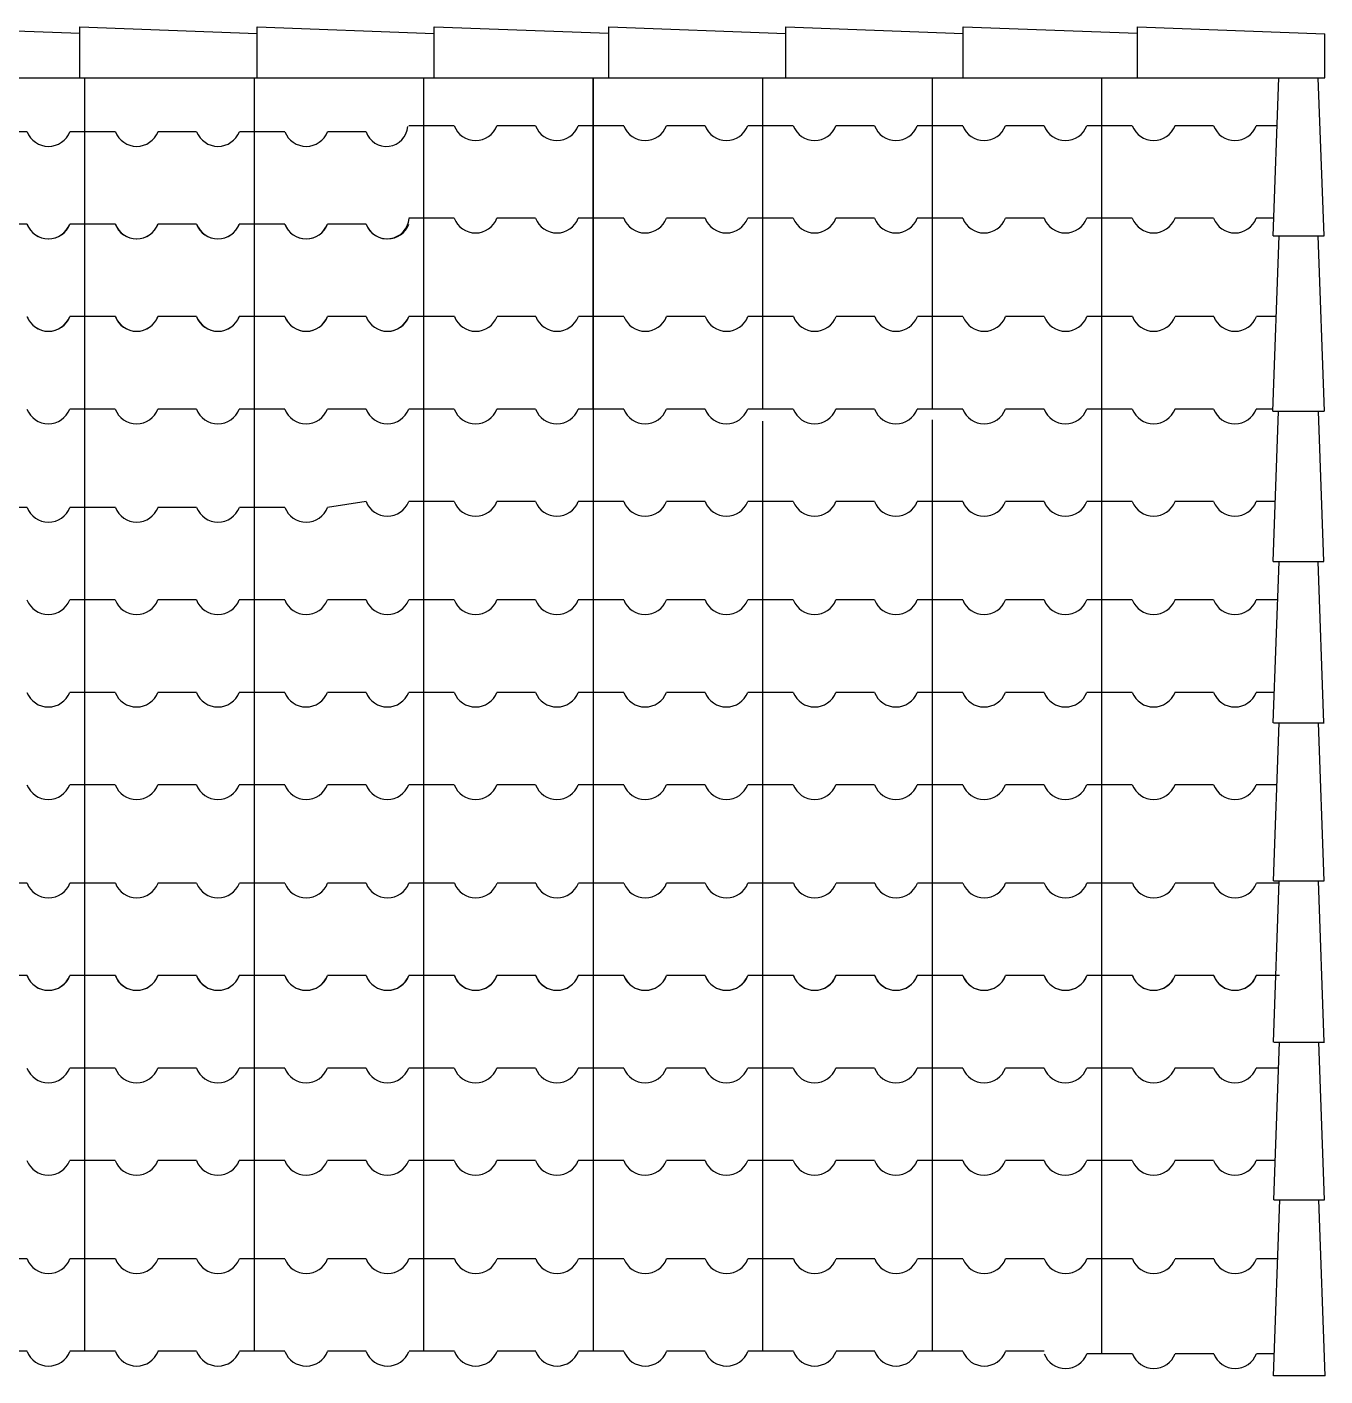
# Model space of a CAD drawing. Extents: x 374.2 to 444.1, y -26.3 to 30.2.
# Drawn here: x 389.933 to 391.618, y -20.823 to -19.073 of the extents above; entities that cross this region are included whole.
import ezdxf

# ---------------------------------------------------------------- set-up
doc = ezdxf.new("R2010")
doc.units = 0
doc.header["$LTSCALE"] = 20
doc.header["$MEASUREMENT"] = 0
for name, color, linetype in [('CORTE', 244, 'CONTINUOUS'), ('JANELA', 5, 'CONTINUOUS'), ('VISTAP', 244, 'CONTINUOUS')]:
    doc.layers.add(name, color=color, linetype=linetype)

msp = doc.modelspace()

# ---------------------------------------------------------------- linework, layer by layer
at = {"layer": 'CORTE', "color": 1, "linetype": 'Continuous'}
for p, q in [((390.0077, -19.1387), (390.0077, -19.5686)), ((390.2277, -19.1387), (390.2277, -19.5686)), ((390.2277, -19.1387), (390.2277, -19.5686)), ((390.4477, -19.1387), (390.4477, -19.5686)), ((390.6677, -19.1387), (390.6677, -19.5686)), ((390.6677, -19.1387), (390.6677, -19.5686)), ((390.6677, -19.1387), (390.6677, -19.5686)), ((390.6677, -19.1387), (390.6677, -19.441)), ((390.8877, -19.1387), (390.8877, -19.5686)), ((391.1077, -19.1387), (391.1077, -19.5686)), ((391.3277, -19.1387), (391.3277, -19.5686)), ((390.4477, -19.201), (390.4284, -19.201)), ((390.4875, -19.201), (390.4477, -19.201)), ((390.593, -19.201), (390.5428, -19.201)), ((390.6677, -19.201), (390.6484, -19.201)), ((390.7075, -19.201), (390.6677, -19.201)), ((390.7075, -19.201), (390.6677, -19.201)), ((390.813, -19.201), (390.7628, -19.201)), ((390.8877, -19.201), (390.8684, -19.201)), ((390.9275, -19.201), (390.8877, -19.201)), ((391.033, -19.201), (390.9828, -19.201)), ((391.1077, -19.201), (391.0884, -19.201)), ((391.1475, -19.201), (391.1077, -19.201)), ((391.253, -19.201), (391.2028, -19.201)), ((391.3277, -19.201), (391.3084, -19.201)), ((391.3675, -19.201), (391.3277, -19.201)), ((391.3675, -19.201), (391.3277, -19.201)), ((391.473, -19.201), (391.4228, -19.201)), ((391.5477, -19.201), (391.5284, -19.201)), ((391.5556, -19.201), (391.5477, -19.201)), ((389.9332, -19.2086), (389.883, -19.2086)), ((390.0079, -19.2086), (389.9886, -19.2086)), ((390.0477, -19.2086), (390.0079, -19.2086)), ((390.1532, -19.2086), (390.103, -19.2086)), ((390.2279, -19.2086), (390.2086, -19.2086)), ((390.2677, -19.2086), (390.2279, -19.2086)), ((390.3732, -19.2086), (390.323, -19.2086)), ((390.4477, -19.321), (390.4284, -19.321)), ((390.4875, -19.321), (390.4477, -19.321)), ((390.593, -19.321), (390.5428, -19.321)), ((390.6677, -19.321), (390.6484, -19.321)), ((390.7075, -19.321), (390.6677, -19.321)), ((390.7075, -19.321), (390.6677, -19.321)), ((390.813, -19.321), (390.7628, -19.321)), ((390.8877, -19.321), (390.8684, -19.321)), ((390.9275, -19.321), (390.8877, -19.321)), ((391.033, -19.321), (390.9828, -19.321)), ((391.1077, -19.321), (391.0884, -19.321)), ((391.1475, -19.321), (391.1077, -19.321)), ((391.253, -19.321), (391.2028, -19.321)), ((391.3277, -19.321), (391.3084, -19.321)), ((391.3675, -19.321), (391.3277, -19.321)), ((391.3675, -19.321), (391.3277, -19.321)), ((391.473, -19.321), (391.4228, -19.321)), ((391.5477, -19.321), (391.5284, -19.321)), ((391.5513, -19.321), (391.5477, -19.321)), ((389.9332, -19.3286), (389.883, -19.3286)), ((390.0077, -19.3286), (389.9884, -19.3286)), ((390.0079, -19.3286), (389.9886, -19.3286)), ((390.0077, -19.3286), (390.0077, -19.8162)), ((390.0475, -19.3286), (390.0077, -19.3286)), ((390.0477, -19.3286), (390.0079, -19.3286)), ((390.153, -19.3286), (390.1028, -19.3286)), ((390.1532, -19.3286), (390.103, -19.3286)), ((390.2277, -19.3286), (390.2084, -19.3286)), ((390.2279, -19.3286), (390.2086, -19.3286)), ((390.2277, -19.3286), (390.2277, -19.8162)), ((390.2675, -19.3286), (390.2277, -19.3286)), ((390.2677, -19.3286), (390.2279, -19.3286)), ((390.373, -19.3286), (390.3228, -19.3286)), ((390.3732, -19.3286), (390.323, -19.3286)), ((390.0077, -19.4486), (389.9884, -19.4486)), ((390.0079, -19.4486), (389.9886, -19.4486)), ((390.0475, -19.4486), (390.0077, -19.4486)), ((390.0477, -19.4486), (390.0079, -19.4486)), ((390.153, -19.4486), (390.1028, -19.4486)), ((390.1532, -19.4486), (390.103, -19.4486)), ((390.2277, -19.4486), (390.2084, -19.4486)), ((390.2279, -19.4486), (390.2086, -19.4486)), ((390.2279, -19.4486), (390.2086, -19.4486)), ((390.2675, -19.4486), (390.2277, -19.4486)), ((390.2677, -19.4486), (390.2279, -19.4486)), ((390.2677, -19.4486), (390.2279, -19.4486)), ((390.373, -19.4486), (390.3228, -19.4486)), ((390.3732, -19.4486), (390.323, -19.4486)), ((390.4479, -19.4486), (390.4286, -19.4486)), ((390.4877, -19.4486), (390.4479, -19.4486)), ((390.5932, -19.4486), (390.543, -19.4486)), ((390.6679, -19.4486), (390.6486, -19.4486)), ((390.7077, -19.4486), (390.6679, -19.4486)), ((390.7077, -19.4486), (390.6679, -19.4486)), ((390.8132, -19.4486), (390.763, -19.4486)), ((390.8879, -19.4486), (390.8686, -19.4486)), ((390.9277, -19.4486), (390.8879, -19.4486)), ((391.0332, -19.4486), (390.983, -19.4486)), ((391.1079, -19.4486), (391.0886, -19.4486)), ((391.1477, -19.4486), (391.1079, -19.4486)), ((391.2532, -19.4486), (391.203, -19.4486)), ((391.3279, -19.4486), (391.3086, -19.4486)), ((391.3677, -19.4486), (391.3279, -19.4486)), ((391.3677, -19.4486), (391.3279, -19.4486)), ((391.4732, -19.4486), (391.423, -19.4486)), ((391.5479, -19.4486), (391.5286, -19.4486)), ((391.5542, -19.4486), (391.5479, -19.4486)), ((390.0077, -19.5686), (389.9884, -19.5686)), ((390.0077, -19.5686), (389.9884, -19.5686)), ((390.0077, -19.5686), (389.9884, -19.5686)), ((390.0475, -19.5686), (390.0077, -19.5686)), ((390.0475, -19.5686), (390.0077, -19.5686)), ((390.0475, -19.5686), (390.0077, -19.5686)), ((390.153, -19.5686), (390.1028, -19.5686)), ((390.153, -19.5686), (390.1028, -19.5686)), ((390.153, -19.5686), (390.1028, -19.5686)), ((390.2277, -19.5686), (390.2084, -19.5686)), ((390.2277, -19.5686), (390.2084, -19.5686)), ((390.2277, -19.5686), (390.2084, -19.5686)), ((390.2277, -19.5686), (390.2084, -19.5686)), ((390.2277, -19.5686), (390.2084, -19.5686)), ((390.2675, -19.5686), (390.2277, -19.5686)), ((390.2675, -19.5686), (390.2277, -19.5686)), ((390.2675, -19.5686), (390.2277, -19.5686)), ((390.2675, -19.5686), (390.2277, -19.5686)), ((390.2675, -19.5686), (390.2277, -19.5686)), ((390.373, -19.5686), (390.3228, -19.5686)), ((390.373, -19.5686), (390.3228, -19.5686)), ((390.373, -19.5686), (390.3228, -19.5686)), ((390.4477, -19.5686), (390.4284, -19.5686)), ((390.4477, -19.5686), (390.4284, -19.5686)), ((390.4477, -19.5686), (390.4477, -20.3038)), ((390.4875, -19.5686), (390.4477, -19.5686)), ((390.4875, -19.5686), (390.4477, -19.5686)), ((390.593, -19.5686), (390.5428, -19.5686)), ((390.593, -19.5686), (390.5428, -19.5686)), ((390.6677, -19.5686), (390.6484, -19.5686)), ((390.6677, -19.5686), (390.6484, -19.5686)), ((390.6677, -19.5686), (390.6484, -19.5686)), ((390.6677, -19.5686), (390.6677, -20.3038)), ((390.7075, -19.5686), (390.6677, -19.5686)), ((390.7075, -19.5686), (390.6677, -19.5686)), ((390.7075, -19.5686), (390.6677, -19.5686)), ((390.7075, -19.5686), (390.6677, -19.5686)), ((390.7075, -19.5686), (390.6677, -19.5686)), ((390.7075, -19.5686), (390.6677, -19.5686)), ((390.7075, -19.5686), (390.6677, -19.5686)), ((390.813, -19.5686), (390.7628, -19.5686)), ((390.8877, -19.5686), (390.8684, -19.5686)), ((390.8877, -19.5686), (390.8684, -19.5686)), ((390.8877, -19.5686), (390.8684, -19.5686)), ((390.9275, -19.5686), (390.8877, -19.5686)), ((390.9275, -19.5686), (390.8877, -19.5686)), ((390.9275, -19.5686), (390.8877, -19.5686)), ((391.033, -19.5686), (390.9828, -19.5686)), ((391.033, -19.5686), (390.9828, -19.5686)), ((391.033, -19.5686), (390.9828, -19.5686)), ((391.1077, -19.5686), (391.0884, -19.5686)), ((391.1077, -19.5686), (391.0884, -19.5686)), ((391.1077, -19.5686), (391.0884, -19.5686)), ((391.1077, -19.5686), (391.0884, -19.5686)), ((391.1077, -19.5686), (391.0884, -19.5686)), ((391.1475, -19.5686), (391.1077, -19.5686)), ((391.1475, -19.5686), (391.1077, -19.5686)), ((391.1475, -19.5686), (391.1077, -19.5686)), ((391.1475, -19.5686), (391.1077, -19.5686)), ((391.1475, -19.5686), (391.1077, -19.5686)), ((391.253, -19.5686), (391.2028, -19.5686)), ((391.253, -19.5686), (391.2028, -19.5686)), ((391.253, -19.5686), (391.2028, -19.5686)), ((391.3277, -19.5686), (391.3084, -19.5686)), ((391.3277, -19.5686), (391.3084, -19.5686)), ((391.3675, -19.5686), (391.3277, -19.5686)), ((391.3675, -19.5686), (391.3277, -19.5686)), ((391.3277, -19.5686), (391.3277, -20.3038)), ((391.473, -19.5686), (391.4228, -19.5686)), ((391.473, -19.5686), (391.4228, -19.5686)), ((391.5477, -19.5686), (391.5284, -19.5686)), ((391.5477, -19.5686), (391.5284, -19.5686)), ((391.5499, -19.5686), (391.5477, -19.5686)), ((391.5499, -19.5686), (391.5477, -19.5686)), ((391.5499, -19.5686), (391.5477, -19.5686)), ((391.5499, -19.5686), (391.5477, -19.5686)), ((391.5499, -19.5686), (391.5477, -19.5686)), ((390.0077, -19.5844), (390.0077, -20.3038)), ((390.2277, -19.5826), (390.2277, -20.3038)), ((390.8877, -19.5844), (390.8877, -20.3038)), ((391.1077, -19.5826), (391.1077, -20.3038)), ((390.4477, -19.6886), (390.4284, -19.6886)), ((390.4875, -19.6886), (390.4477, -19.6886)), ((390.593, -19.6886), (390.5428, -19.6886)), ((390.6677, -19.6886), (390.6484, -19.6886)), ((390.7075, -19.6886), (390.6677, -19.6886)), ((390.7075, -19.6886), (390.6677, -19.6886)), ((390.7075, -19.6886), (390.6677, -19.6886)), ((390.6677, -19.6944), (390.6677, -20.3038)), ((390.813, -19.6886), (390.7628, -19.6886)), ((390.8877, -19.6886), (390.8684, -19.6886)), ((390.9275, -19.6886), (390.8877, -19.6886)), ((391.033, -19.6886), (390.9828, -19.6886)), ((391.1077, -19.6886), (391.0884, -19.6886)), ((391.1475, -19.6886), (391.1077, -19.6886)), ((391.3277, -19.6886), (391.3084, -19.6886)), ((391.3675, -19.6886), (391.3277, -19.6886)), ((391.473, -19.6886), (391.4228, -19.6886)), ((391.5477, -19.6886), (391.5284, -19.6886)), ((391.5532, -19.6886), (391.5477, -19.6886)), ((389.9332, -19.6962), (389.883, -19.6962)), ((390.0079, -19.6962), (389.9886, -19.6962)), ((390.0477, -19.6962), (390.0079, -19.6962)), ((390.1532, -19.6962), (390.103, -19.6962)), ((390.2279, -19.6962), (390.2086, -19.6962)), ((390.2677, -19.6962), (390.2279, -19.6962)), ((390.0077, -19.8162), (389.9884, -19.8162)), ((390.0077, -19.8162), (389.9884, -19.8162)), ((390.0475, -19.8162), (390.0077, -19.8162)), ((390.0475, -19.8162), (390.0077, -19.8162)), ((390.153, -19.8162), (390.1028, -19.8162)), ((390.153, -19.8162), (390.1028, -19.8162)), ((390.2277, -19.8162), (390.2084, -19.8162)), ((390.2277, -19.8162), (390.2084, -19.8162)), ((390.2675, -19.8162), (390.2277, -19.8162)), ((390.2675, -19.8162), (390.2277, -19.8162)), ((390.373, -19.8162), (390.3228, -19.8162)), ((390.373, -19.8162), (390.3228, -19.8162)), ((390.4477, -19.8162), (390.4284, -19.8162)), ((390.4477, -19.8162), (390.4284, -19.8162)), ((390.4875, -19.8162), (390.4477, -19.8162)), ((390.4875, -19.8162), (390.4477, -19.8162)), ((390.593, -19.8162), (390.5428, -19.8162)), ((390.593, -19.8162), (390.5428, -19.8162)), ((390.6677, -19.8162), (390.6484, -19.8162)), ((390.6677, -19.8162), (390.6484, -19.8162)), ((390.6677, -19.8162), (390.6484, -19.8162)), ((390.6677, -19.8162), (390.6484, -19.8162)), ((390.6677, -19.8162), (390.6484, -19.8162)), ((390.6677, -19.8162), (390.6484, -19.8162)), ((390.7075, -19.8162), (390.6677, -19.8162)), ((390.7075, -19.8162), (390.6677, -19.8162)), ((390.7075, -19.8162), (390.6677, -19.8162)), ((390.7075, -19.8162), (390.6677, -19.8162)), ((390.7075, -19.8162), (390.6677, -19.8162)), ((390.7075, -19.8162), (390.6677, -19.8162)), ((390.813, -19.8162), (390.7628, -19.8162)), ((390.813, -19.8162), (390.7628, -19.8162)), ((390.8877, -19.8162), (390.8684, -19.8162)), ((390.8877, -19.8162), (390.8684, -19.8162)), ((390.9275, -19.8162), (390.8877, -19.8162)), ((390.9275, -19.8162), (390.8877, -19.8162)), ((391.033, -19.8162), (390.9828, -19.8162)), ((391.033, -19.8162), (390.9828, -19.8162)), ((391.1077, -19.8162), (391.0884, -19.8162)), ((391.1077, -19.8162), (391.0884, -19.8162)), ((391.1475, -19.8162), (391.1077, -19.8162)), ((391.1475, -19.8162), (391.1077, -19.8162)), ((391.253, -19.8162), (391.2028, -19.8162)), ((391.253, -19.8162), (391.2028, -19.8162)), ((391.3277, -19.8162), (391.3084, -19.8162)), ((391.3277, -19.8162), (391.3084, -19.8162)), ((391.3675, -19.8162), (391.3277, -19.8162)), ((391.3675, -19.8162), (391.3277, -19.8162)), ((391.473, -19.8162), (391.4228, -19.8162)), ((391.473, -19.8162), (391.4228, -19.8162)), ((391.5477, -19.8162), (391.5284, -19.8162)), ((391.5477, -19.8162), (391.5284, -19.8162)), ((391.5477, -19.8162), (391.5284, -19.8162)), ((391.5477, -19.8162), (391.5284, -19.8162)), ((391.5561, -19.8162), (391.5477, -19.8162)), ((391.5561, -19.8162), (391.5477, -19.8162)), ((391.5561, -19.8162), (391.5477, -19.8162)), ((390.0077, -19.9362), (389.9884, -19.9362)), ((390.0475, -19.9362), (390.0077, -19.9362)), ((390.153, -19.9362), (390.1028, -19.9362)), ((390.2277, -19.9362), (390.2084, -19.9362)), ((390.2675, -19.9362), (390.2277, -19.9362)), ((390.373, -19.9362), (390.3228, -19.9362)), ((390.4477, -19.9362), (390.4284, -19.9362)), ((390.4875, -19.9362), (390.4477, -19.9362)), ((390.593, -19.9362), (390.5428, -19.9362)), ((390.6677, -19.9362), (390.6484, -19.9362)), ((390.6677, -19.9362), (390.6484, -19.9362)), ((390.6677, -19.9362), (390.6484, -19.9362)), ((390.7075, -19.9362), (390.6677, -19.9362)), ((390.7075, -19.9362), (390.6677, -19.9362)), ((390.7075, -19.9362), (390.6677, -19.9362)), ((390.813, -19.9362), (390.7628, -19.9362)), ((390.8877, -19.9362), (390.8684, -19.9362)), ((390.9275, -19.9362), (390.8877, -19.9362)), ((391.033, -19.9362), (390.9828, -19.9362)), ((391.1077, -19.9362), (391.0884, -19.9362)), ((391.1475, -19.9362), (391.1077, -19.9362)), ((391.253, -19.9362), (391.2028, -19.9362)), ((391.3277, -19.9362), (391.3084, -19.9362)), ((391.3675, -19.9362), (391.3277, -19.9362)), ((391.473, -19.9362), (391.4228, -19.9362)), ((391.5477, -19.9362), (391.5284, -19.9362)), ((391.5477, -19.9362), (391.5284, -19.9362)), ((391.5518, -19.9362), (391.5477, -19.9362)), ((390.0077, -20.0562), (389.9884, -20.0562)), ((390.0475, -20.0562), (390.0077, -20.0562)), ((390.153, -20.0562), (390.1028, -20.0562)), ((390.2277, -20.0562), (390.2084, -20.0562)), ((390.2675, -20.0562), (390.2277, -20.0562)), ((390.373, -20.0562), (390.3228, -20.0562)), ((390.4477, -20.0562), (390.4284, -20.0562)), ((390.4875, -20.0562), (390.4477, -20.0562)), ((390.593, -20.0562), (390.5428, -20.0562)), ((390.6677, -20.0562), (390.6484, -20.0562)), ((390.6677, -20.0562), (390.6484, -20.0562)), ((390.6677, -20.0562), (390.6484, -20.0562)), ((390.7075, -20.0562), (390.6677, -20.0562)), ((390.7075, -20.0562), (390.6677, -20.0562)), ((390.7075, -20.0562), (390.6677, -20.0562)), ((390.813, -20.0562), (390.7628, -20.0562)), ((390.8877, -20.0562), (390.8684, -20.0562)), ((390.9275, -20.0562), (390.8877, -20.0562)), ((391.033, -20.0562), (390.9828, -20.0562)), ((391.1077, -20.0562), (391.0884, -20.0562)), ((391.1475, -20.0562), (391.1077, -20.0562)), ((391.253, -20.0562), (391.2028, -20.0562)), ((391.3277, -20.0562), (391.3084, -20.0562)), ((391.3675, -20.0562), (391.3277, -20.0562)), ((391.473, -20.0562), (391.4228, -20.0562)), ((391.5477, -20.0562), (391.5284, -20.0562)), ((391.5477, -20.0562), (391.5284, -20.0562)), ((391.5553, -20.0562), (391.5477, -20.0562)), ((389.9332, -20.1838), (389.883, -20.1838)), ((390.0079, -20.1838), (389.9886, -20.1838)), ((390.0477, -20.1838), (390.0079, -20.1838)), ((390.1532, -20.1838), (390.103, -20.1838)), ((390.2279, -20.1838), (390.2086, -20.1838)), ((390.2677, -20.1838), (390.2279, -20.1838)), ((390.3732, -20.1838), (390.323, -20.1838)), ((390.4479, -20.1838), (390.4286, -20.1838)), ((390.4877, -20.1838), (390.4479, -20.1838)), ((390.5932, -20.1838), (390.543, -20.1838)), ((390.6679, -20.1838), (390.6486, -20.1838)), ((390.6679, -20.1838), (390.6486, -20.1838)), ((390.6679, -20.1838), (390.6486, -20.1838)), ((390.7077, -20.1838), (390.6679, -20.1838)), ((390.7077, -20.1838), (390.6679, -20.1838)), ((390.7077, -20.1838), (390.6679, -20.1838)), ((390.8132, -20.1838), (390.763, -20.1838)), ((390.8879, -20.1838), (390.8686, -20.1838)), ((390.9277, -20.1838), (390.8879, -20.1838)), ((391.0332, -20.1838), (390.983, -20.1838)), ((391.1079, -20.1838), (391.0886, -20.1838)), ((391.1477, -20.1838), (391.1079, -20.1838)), ((391.2532, -20.1838), (391.203, -20.1838)), ((391.3279, -20.1838), (391.3086, -20.1838)), ((391.3677, -20.1838), (391.3279, -20.1838)), ((391.4732, -20.1838), (391.423, -20.1838)), ((391.5479, -20.1838), (391.5286, -20.1838)), ((391.5479, -20.1838), (391.5286, -20.1838)), ((391.5582, -20.1838), (391.5479, -20.1838)), ((389.9332, -20.3038), (389.883, -20.3038)), ((390.0077, -20.3038), (389.9884, -20.3038)), ((390.0079, -20.3038), (389.9886, -20.3038)), ((390.0077, -20.3038), (390.0077, -20.7914)), ((390.0475, -20.3038), (390.0077, -20.3038)), ((390.0477, -20.3038), (390.0079, -20.3038)), ((390.153, -20.3038), (390.1028, -20.3038)), ((390.1532, -20.3038), (390.103, -20.3038)), ((390.2277, -20.3038), (390.2084, -20.3038)), ((390.2279, -20.3038), (390.2086, -20.3038)), ((390.2277, -20.3038), (390.2277, -20.7914)), ((390.2675, -20.3038), (390.2277, -20.3038)), ((390.2677, -20.3038), (390.2279, -20.3038)), ((390.373, -20.3038), (390.3228, -20.3038)), ((390.3732, -20.3038), (390.323, -20.3038)), ((390.4477, -20.3038), (390.4284, -20.3038)), ((390.4479, -20.3038), (390.4286, -20.3038)), ((390.4477, -20.3038), (390.4477, -20.7914)), ((390.4875, -20.3038), (390.4477, -20.3038)), ((390.4877, -20.3038), (390.4479, -20.3038)), ((390.593, -20.3038), (390.5428, -20.3038)), ((390.5932, -20.3038), (390.543, -20.3038)), ((390.6677, -20.3038), (390.6484, -20.3038)), ((390.6677, -20.3038), (390.6484, -20.3038)), ((390.6677, -20.3038), (390.6484, -20.3038)), ((390.6679, -20.3038), (390.6486, -20.3038)), ((390.6679, -20.3038), (390.6486, -20.3038)), ((390.6679, -20.3038), (390.6486, -20.3038)), ((390.7075, -20.3038), (390.6677, -20.3038)), ((390.6677, -20.3038), (390.6677, -20.7914)), ((390.7075, -20.3038), (390.6677, -20.3038)), ((390.6677, -20.3038), (390.6677, -20.7914)), ((390.6677, -20.3038), (390.6677, -20.7914)), ((390.7075, -20.3038), (390.6677, -20.3038)), ((390.7077, -20.3038), (390.6679, -20.3038)), ((390.7077, -20.3038), (390.6679, -20.3038)), ((390.7077, -20.3038), (390.6679, -20.3038)), ((390.813, -20.3038), (390.7628, -20.3038)), ((390.8132, -20.3038), (390.763, -20.3038)), ((390.8877, -20.3038), (390.8684, -20.3038)), ((390.8879, -20.3038), (390.8686, -20.3038)), ((390.9275, -20.3038), (390.8877, -20.3038)), ((390.8877, -20.3038), (390.8877, -20.7914)), ((390.9277, -20.3038), (390.8879, -20.3038)), ((391.033, -20.3038), (390.9828, -20.3038)), ((391.0332, -20.3038), (390.983, -20.3038)), ((391.1077, -20.3038), (391.0884, -20.3038)), ((391.1079, -20.3038), (391.0886, -20.3038)), ((391.1077, -20.3038), (391.1077, -20.7914)), ((391.1475, -20.3038), (391.1077, -20.3038)), ((391.1477, -20.3038), (391.1079, -20.3038)), ((391.253, -20.3038), (391.2028, -20.3038)), ((391.2532, -20.3038), (391.203, -20.3038)), ((391.3277, -20.3038), (391.3084, -20.3038)), ((391.3279, -20.3038), (391.3086, -20.3038)), ((391.3277, -20.3038), (391.3277, -20.7914)), ((391.3675, -20.3038), (391.3277, -20.3038)), ((391.3677, -20.3038), (391.3279, -20.3038)), ((391.473, -20.3038), (391.4228, -20.3038)), ((391.4732, -20.3038), (391.423, -20.3038)), ((391.5477, -20.3038), (391.5284, -20.3038)), ((391.5477, -20.3038), (391.5284, -20.3038)), ((391.5479, -20.3038), (391.5286, -20.3038)), ((391.5479, -20.3038), (391.5286, -20.3038)), ((391.5587, -20.3038), (391.5477, -20.3038)), ((391.5539, -20.3038), (391.5479, -20.3038)), ((390.8877, -20.3916), (390.8877, -20.7914)), ((391.1077, -20.3916), (391.1077, -20.7914)), ((391.3277, -20.3916), (391.3277, -20.7945)), ((390.0077, -20.4238), (389.9884, -20.4238)), ((390.0475, -20.4238), (390.0077, -20.4238)), ((390.153, -20.4238), (390.1028, -20.4238)), ((390.2277, -20.4238), (390.2084, -20.4238)), ((390.2675, -20.4238), (390.2277, -20.4238)), ((390.373, -20.4238), (390.3228, -20.4238)), ((390.4477, -20.4238), (390.4284, -20.4238)), ((390.4875, -20.4238), (390.4477, -20.4238)), ((390.593, -20.4238), (390.5428, -20.4238)), ((390.6677, -20.4238), (390.6484, -20.4238)), ((390.6677, -20.4238), (390.6484, -20.4238)), ((390.6677, -20.4238), (390.6484, -20.4238)), ((390.7075, -20.4238), (390.6677, -20.4238)), ((390.7075, -20.4238), (390.6677, -20.4238)), ((390.7075, -20.4238), (390.6677, -20.4238)), ((390.813, -20.4238), (390.7628, -20.4238)), ((390.8877, -20.4238), (390.8684, -20.4238)), ((390.9275, -20.4238), (390.8877, -20.4238)), ((391.033, -20.4238), (390.9828, -20.4238)), ((391.1077, -20.4238), (391.0884, -20.4238)), ((391.1475, -20.4238), (391.1077, -20.4238)), ((391.253, -20.4238), (391.2028, -20.4238)), ((391.3277, -20.4238), (391.3084, -20.4238)), ((391.3675, -20.4238), (391.3277, -20.4238)), ((391.473, -20.4238), (391.4228, -20.4238)), ((391.5477, -20.4238), (391.5284, -20.4238)), ((391.5477, -20.4238), (391.5284, -20.4238)), ((391.5574, -20.4238), (391.5477, -20.4238)), ((390.0077, -20.5438), (389.9884, -20.5438)), ((390.0475, -20.5438), (390.0077, -20.5438)), ((390.153, -20.5438), (390.1028, -20.5438)), ((390.2277, -20.5438), (390.2084, -20.5438)), ((390.2675, -20.5438), (390.2277, -20.5438)), ((390.373, -20.5438), (390.3228, -20.5438)), ((390.4477, -20.5438), (390.4284, -20.5438)), ((390.4875, -20.5438), (390.4477, -20.5438)), ((390.593, -20.5438), (390.5428, -20.5438)), ((390.6677, -20.5438), (390.6484, -20.5438)), ((390.6677, -20.5438), (390.6484, -20.5438)), ((390.6677, -20.5438), (390.6484, -20.5438)), ((390.7075, -20.5438), (390.6677, -20.5438)), ((390.7075, -20.5438), (390.6677, -20.5438)), ((390.7075, -20.5438), (390.6677, -20.5438)), ((390.813, -20.5438), (390.7628, -20.5438)), ((390.8877, -20.5438), (390.8684, -20.5438)), ((390.9275, -20.5438), (390.8877, -20.5438)), ((391.033, -20.5438), (390.9828, -20.5438)), ((391.1077, -20.5438), (391.0884, -20.5438)), ((391.1475, -20.5438), (391.1077, -20.5438)), ((391.253, -20.5438), (391.2028, -20.5438)), ((391.3277, -20.5438), (391.3084, -20.5438)), ((391.3675, -20.5438), (391.3277, -20.5438)), ((391.473, -20.5438), (391.4228, -20.5438)), ((391.5477, -20.5438), (391.5284, -20.5438)), ((391.5477, -20.5438), (391.5284, -20.5438)), ((391.5531, -20.5438), (391.5477, -20.5438)), ((389.9332, -20.6714), (389.883, -20.6714)), ((390.0079, -20.6714), (389.9886, -20.6714)), ((390.0477, -20.6714), (390.0079, -20.6714)), ((390.1532, -20.6714), (390.103, -20.6714)), ((390.2279, -20.6714), (390.2086, -20.6714)), ((390.2677, -20.6714), (390.2279, -20.6714)), ((390.3732, -20.6714), (390.323, -20.6714)), ((390.4479, -20.6714), (390.4286, -20.6714)), ((390.4877, -20.6714), (390.4479, -20.6714)), ((390.5932, -20.6714), (390.543, -20.6714)), ((390.6679, -20.6714), (390.6486, -20.6714)), ((390.6679, -20.6714), (390.6486, -20.6714)), ((390.6679, -20.6714), (390.6486, -20.6714)), ((390.7077, -20.6714), (390.6679, -20.6714)), ((390.7077, -20.6714), (390.6679, -20.6714)), ((390.7077, -20.6714), (390.6679, -20.6714)), ((390.8132, -20.6714), (390.763, -20.6714)), ((390.8879, -20.6714), (390.8686, -20.6714)), ((390.9277, -20.6714), (390.8879, -20.6714)), ((391.0332, -20.6714), (390.983, -20.6714)), ((391.1079, -20.6714), (391.0886, -20.6714)), ((391.1477, -20.6714), (391.1079, -20.6714)), ((391.2532, -20.6714), (391.203, -20.6714)), ((391.3279, -20.6714), (391.3086, -20.6714)), ((391.3677, -20.6714), (391.3279, -20.6714)), ((391.4732, -20.6714), (391.423, -20.6714)), ((391.5479, -20.6714), (391.5286, -20.6714)), ((391.5479, -20.6714), (391.5286, -20.6714)), ((391.556, -20.6714), (391.5479, -20.6714)), ((389.9332, -20.7914), (389.883, -20.7914)), ((390.0079, -20.7914), (389.9886, -20.7914)), ((390.0477, -20.7914), (390.0079, -20.7914)), ((390.1532, -20.7914), (390.103, -20.7914)), ((390.2279, -20.7914), (390.2086, -20.7914)), ((390.2677, -20.7914), (390.2279, -20.7914)), ((390.3732, -20.7914), (390.323, -20.7914)), ((390.4481, -20.7914), (390.4288, -20.7914)), ((390.4877, -20.7914), (390.4479, -20.7914)), ((390.5932, -20.7914), (390.543, -20.7914)), ((390.6679, -20.7914), (390.6486, -20.7914)), ((390.7077, -20.7914), (390.6679, -20.7914)), ((390.8132, -20.7914), (390.763, -20.7914)), ((390.8879, -20.7914), (390.8686, -20.7914)), ((390.9277, -20.7914), (390.8879, -20.7914)), ((391.0332, -20.7914), (390.983, -20.7914)), ((391.1079, -20.7914), (391.0886, -20.7914)), ((391.1477, -20.7914), (391.1079, -20.7914)), ((391.2532, -20.7914), (391.203, -20.7914)), ((391.3279, -20.7945), (391.3086, -20.7945)), ((391.3677, -20.7945), (391.3279, -20.7945)), ((391.4732, -20.7945), (391.423, -20.7945)), ((391.5479, -20.7945), (391.5286, -20.7945)), ((391.5479, -20.7945), (391.5286, -20.7945)), ((391.5516, -20.7945), (391.5479, -20.7945))]:
    msp.add_line(p, q, dxfattribs=at)
for centre, radius, start, end in [((390.3995, -19.2), 0.0277, 198.1442, 355.9472), ((390.5152, -19.1903), 0.0297, 201.0517, 338.9483), ((390.6207, -19.1903), 0.0297, 201.0517, 338.9483), ((390.7352, -19.1903), 0.0297, 201.0517, 338.9483), ((390.8407, -19.1903), 0.0297, 201.0517, 338.9483), ((390.9552, -19.1903), 0.0297, 201.0517, 338.9483), ((391.0607, -19.1903), 0.0297, 201.0517, 338.9483), ((391.1752, -19.1903), 0.0297, 201.0517, 338.9483), ((391.2807, -19.1903), 0.0297, 201.0517, 338.9483), ((391.3952, -19.1903), 0.0297, 201.0517, 338.9483), ((391.5007, -19.1903), 0.0297, 201.0517, 338.9483), ((389.9609, -19.1979), 0.0297, 201.0517, 338.9483), ((390.0754, -19.1979), 0.0297, 201.0517, 338.9483), ((390.1809, -19.1979), 0.0297, 201.0517, 338.9483), ((390.2954, -19.1979), 0.0297, 201.0517, 338.9483), ((390.4002, -19.3187), 0.0289, 200.0673, 355.3256), ((390.5152, -19.3103), 0.0297, 201.0517, 338.9483), ((390.6207, -19.3103), 0.0297, 201.0517, 338.9483), ((390.7352, -19.3103), 0.0297, 201.0517, 338.9483), ((390.8407, -19.3103), 0.0297, 201.0517, 338.9483), ((390.9552, -19.3103), 0.0297, 201.0517, 338.9483), ((391.0607, -19.3103), 0.0297, 201.0517, 338.9483), ((391.1752, -19.3103), 0.0297, 201.0517, 338.9483), ((391.2807, -19.3103), 0.0297, 201.0517, 338.9483), ((391.3952, -19.3103), 0.0297, 201.0517, 338.9483), ((391.5007, -19.3103), 0.0297, 201.0517, 338.9483), ((389.9607, -19.3179), 0.0297, 201.0517, 338.9483), ((389.9609, -19.3179), 0.0297, 201.0517, 338.9483), ((390.0752, -19.3179), 0.0297, 201.0517, 338.9483), ((390.0754, -19.3179), 0.0297, 201.0517, 338.9483), ((390.1807, -19.3179), 0.0297, 201.0517, 338.9483), ((390.1809, -19.3179), 0.0297, 201.0517, 338.9483), ((390.2952, -19.3179), 0.0297, 201.0517, 338.9483), ((390.2954, -19.3179), 0.0297, 201.0517, 338.9483), ((390.4009, -19.3179), 0.0297, 201.0517, 338.9483), ((389.9607, -19.4379), 0.0297, 201.0517, 338.9483), ((389.9609, -19.4379), 0.0297, 201.0517, 338.9483), ((390.0752, -19.4379), 0.0297, 201.0517, 338.9483), ((390.0754, -19.4379), 0.0297, 201.0517, 338.9483), ((390.1807, -19.4379), 0.0297, 201.0517, 338.9483), ((390.1809, -19.4379), 0.0297, 201.0517, 338.9483), ((390.1809, -19.4379), 0.0297, 201.0517, 338.9483), ((390.2952, -19.4379), 0.0297, 201.0517, 338.9483), ((390.2954, -19.4379), 0.0297, 201.0517, 338.9483), ((390.4007, -19.4379), 0.0297, 201.0517, 338.9483), ((390.4009, -19.4379), 0.0297, 201.0517, 338.9483), ((390.5154, -19.4379), 0.0297, 201.0517, 338.9483), ((390.6209, -19.4379), 0.0297, 201.0517, 338.9483), ((390.7354, -19.4379), 0.0297, 201.0517, 338.9483), ((390.8409, -19.4379), 0.0297, 201.0517, 338.9483), ((390.9554, -19.4379), 0.0297, 201.0517, 338.9483), ((391.0609, -19.4379), 0.0297, 201.0517, 338.9483), ((391.1754, -19.4379), 0.0297, 201.0517, 338.9483), ((391.2809, -19.4379), 0.0297, 201.0517, 338.9483), ((391.3954, -19.4379), 0.0297, 201.0517, 338.9483), ((391.5009, -19.4379), 0.0297, 201.0517, 338.9483), ((389.9607, -19.5579), 0.0297, 201.0517, 338.9483), ((389.9607, -19.5579), 0.0297, 201.0517, 338.9483), ((389.9607, -19.5579), 0.0297, 201.0517, 338.9483), ((390.0752, -19.5579), 0.0297, 201.0517, 338.9483), ((390.0752, -19.5579), 0.0297, 201.0517, 338.9483), ((390.0752, -19.5579), 0.0297, 201.0517, 338.9483), ((390.1807, -19.5579), 0.0297, 201.0517, 338.9483), ((390.1807, -19.5579), 0.0297, 201.0517, 338.9483), ((390.1807, -19.5579), 0.0297, 201.0517, 338.9483), ((390.1807, -19.5579), 0.0297, 201.0517, 338.9483), ((390.1807, -19.5579), 0.0297, 201.0517, 338.9483), ((390.2952, -19.5579), 0.0297, 201.0517, 338.9483), ((390.2952, -19.5579), 0.0297, 201.0517, 338.9483), ((390.2952, -19.5579), 0.0297, 201.0517, 338.9483), ((390.4007, -19.5579), 0.0297, 201.0517, 338.9483), ((390.4007, -19.5579), 0.0297, 201.0517, 338.9483), ((390.4007, -19.5579), 0.0297, 201.0517, 338.9483), ((390.5152, -19.5579), 0.0297, 201.0517, 338.9483), ((390.5152, -19.5579), 0.0297, 201.0517, 338.9483), ((390.6207, -19.5579), 0.0297, 201.0517, 338.9483), ((390.6207, -19.5579), 0.0297, 201.0517, 338.9483), ((390.7352, -19.5579), 0.0297, 201.0517, 338.9483), ((390.8407, -19.5579), 0.0297, 201.0517, 338.9483), ((390.8407, -19.5579), 0.0297, 201.0517, 338.9483), ((390.8407, -19.5579), 0.0297, 201.0517, 338.9483), ((390.9552, -19.5579), 0.0297, 201.0517, 338.9483), ((390.9552, -19.5579), 0.0297, 201.0517, 338.9483), ((390.9552, -19.5579), 0.0297, 201.0517, 338.9483), ((391.0607, -19.5579), 0.0297, 201.0517, 338.9483), ((391.0607, -19.5579), 0.0297, 201.0517, 338.9483), ((391.0607, -19.5579), 0.0297, 201.0517, 338.9483), ((391.0607, -19.5579), 0.0297, 201.0517, 338.9483), ((391.0607, -19.5579), 0.0297, 201.0517, 338.9483), ((391.1752, -19.5579), 0.0297, 201.0517, 338.9483), ((391.1752, -19.5579), 0.0297, 201.0517, 338.9483), ((391.1752, -19.5579), 0.0297, 201.0517, 338.9483), ((391.2807, -19.5579), 0.0297, 201.0517, 338.9483), ((391.2807, -19.5579), 0.0297, 201.0517, 338.9483), ((391.2807, -19.5579), 0.0297, 201.0517, 338.9483), ((391.3952, -19.5579), 0.0297, 201.0517, 338.9483), ((391.3952, -19.5579), 0.0297, 201.0517, 338.9483), ((391.5007, -19.5579), 0.0297, 201.0517, 338.9483), ((391.5007, -19.5579), 0.0297, 201.0517, 338.9483), ((390.4007, -19.6779), 0.0297, 201.0517, 338.9483), ((390.5152, -19.6779), 0.0297, 201.0517, 338.9483), ((390.6207, -19.6779), 0.0297, 201.0517, 338.9483), ((390.7352, -19.6779), 0.0297, 201.0517, 338.9483), ((390.8407, -19.6779), 0.0297, 201.0517, 338.9483), ((390.9552, -19.6779), 0.0297, 201.0517, 338.9483), ((391.0607, -19.6779), 0.0297, 201.0517, 338.9483), ((391.1752, -19.6779), 0.0297, 201.0517, 338.9483), ((391.2807, -19.6779), 0.0297, 201.0517, 338.9483), ((391.3952, -19.6779), 0.0297, 201.0517, 338.9483), ((391.5007, -19.6779), 0.0297, 201.0517, 338.9483), ((389.9609, -19.6855), 0.0297, 201.0517, 338.9483), ((390.0754, -19.6855), 0.0297, 201.0517, 338.9483), ((390.1809, -19.6855), 0.0297, 201.0517, 338.9483), ((390.2954, -19.6855), 0.0297, 201.0517, 338.9483), ((389.9607, -19.8055), 0.0297, 201.0517, 338.9483), ((389.9607, -19.8055), 0.0297, 201.0517, 338.9483), ((390.0752, -19.8055), 0.0297, 201.0517, 338.9483), ((390.0752, -19.8055), 0.0297, 201.0517, 338.9483), ((390.1807, -19.8055), 0.0297, 201.0517, 338.9483), ((390.1807, -19.8055), 0.0297, 201.0517, 338.9483), ((390.2952, -19.8055), 0.0297, 201.0517, 338.9483), ((390.2952, -19.8055), 0.0297, 201.0517, 338.9483), ((390.4007, -19.8055), 0.0297, 201.0517, 338.9483), ((390.4007, -19.8055), 0.0297, 201.0517, 338.9483), ((390.5152, -19.8055), 0.0297, 201.0517, 338.9483), ((390.5152, -19.8055), 0.0297, 201.0517, 338.9483), ((390.6207, -19.8055), 0.0297, 201.0517, 338.9483), ((390.6207, -19.8055), 0.0297, 201.0517, 338.9483), ((390.7352, -19.8055), 0.0297, 201.0517, 338.9483), ((390.7352, -19.8055), 0.0297, 201.0517, 338.9483), ((390.8407, -19.8055), 0.0297, 201.0517, 338.9483), ((390.8407, -19.8055), 0.0297, 201.0517, 338.9483), ((390.9552, -19.8055), 0.0297, 201.0517, 338.9483), ((390.9552, -19.8055), 0.0297, 201.0517, 338.9483), ((391.0607, -19.8055), 0.0297, 201.0517, 338.9483), ((391.0607, -19.8055), 0.0297, 201.0517, 338.9483), ((391.1752, -19.8055), 0.0297, 201.0517, 338.9483), ((391.1752, -19.8055), 0.0297, 201.0517, 338.9483), ((391.2807, -19.8055), 0.0297, 201.0517, 338.9483), ((391.2807, -19.8055), 0.0297, 201.0517, 338.9483), ((391.3952, -19.8055), 0.0297, 201.0517, 338.9483), ((391.3952, -19.8055), 0.0297, 201.0517, 338.9483), ((391.5007, -19.8055), 0.0297, 201.0517, 338.9483), ((391.5007, -19.8055), 0.0297, 201.0517, 338.9483), ((389.9607, -19.9255), 0.0297, 201.0517, 338.9483), ((390.0752, -19.9255), 0.0297, 201.0517, 338.9483), ((390.1807, -19.9255), 0.0297, 201.0517, 338.9483), ((390.2952, -19.9255), 0.0297, 201.0517, 338.9483), ((390.4007, -19.9255), 0.0297, 201.0517, 338.9483), ((390.5152, -19.9255), 0.0297, 201.0517, 338.9483), ((390.6207, -19.9255), 0.0297, 201.0517, 338.9483), ((390.7352, -19.9255), 0.0297, 201.0517, 338.9483), ((390.8407, -19.9255), 0.0297, 201.0517, 338.9483), ((390.9552, -19.9255), 0.0297, 201.0517, 338.9483), ((391.0607, -19.9255), 0.0297, 201.0517, 338.9483), ((391.1752, -19.9255), 0.0297, 201.0517, 338.9483), ((391.2807, -19.9255), 0.0297, 201.0517, 338.9483), ((391.3952, -19.9255), 0.0297, 201.0517, 338.9483), ((391.5007, -19.9255), 0.0297, 201.0517, 338.9483), ((389.9607, -20.0455), 0.0297, 201.0517, 338.9483), ((390.0752, -20.0455), 0.0297, 201.0517, 338.9483), ((390.1807, -20.0455), 0.0297, 201.0517, 338.9483), ((390.2952, -20.0455), 0.0297, 201.0517, 338.9483), ((390.4007, -20.0455), 0.0297, 201.0517, 338.9483), ((390.5152, -20.0455), 0.0297, 201.0517, 338.9483), ((390.6207, -20.0455), 0.0297, 201.0517, 338.9483), ((390.7352, -20.0455), 0.0297, 201.0517, 338.9483), ((390.8407, -20.0455), 0.0297, 201.0517, 338.9483), ((390.9552, -20.0455), 0.0297, 201.0517, 338.9483), ((391.0607, -20.0455), 0.0297, 201.0517, 338.9483), ((391.1752, -20.0455), 0.0297, 201.0517, 338.9483), ((391.2807, -20.0455), 0.0297, 201.0517, 338.9483), ((391.3952, -20.0455), 0.0297, 201.0517, 338.9483), ((391.5007, -20.0455), 0.0297, 201.0517, 338.9483), ((389.9609, -20.1732), 0.0297, 201.0517, 338.9483), ((390.0754, -20.1732), 0.0297, 201.0517, 338.9483), ((390.1809, -20.1732), 0.0297, 201.0517, 338.9483), ((390.2954, -20.1732), 0.0297, 201.0517, 338.9483), ((390.4009, -20.1732), 0.0297, 201.0517, 338.9483), ((390.5154, -20.1732), 0.0297, 201.0517, 338.9483), ((390.6209, -20.1732), 0.0297, 201.0517, 338.9483), ((390.7354, -20.1732), 0.0297, 201.0517, 338.9483), ((390.8409, -20.1732), 0.0297, 201.0517, 338.9483), ((390.9554, -20.1732), 0.0297, 201.0517, 338.9483), ((391.0609, -20.1732), 0.0297, 201.0517, 338.9483), ((391.1754, -20.1732), 0.0297, 201.0517, 338.9483), ((391.2809, -20.1732), 0.0297, 201.0517, 338.9483), ((391.3954, -20.1732), 0.0297, 201.0517, 338.9483), ((391.5009, -20.1732), 0.0297, 201.0517, 338.9483), ((389.9607, -20.2932), 0.0297, 201.0517, 338.9483), ((389.9609, -20.2932), 0.0297, 201.0517, 338.9483), ((390.0752, -20.2932), 0.0297, 201.0517, 338.9483), ((390.0754, -20.2932), 0.0297, 201.0517, 338.9483), ((390.1807, -20.2932), 0.0297, 201.0517, 338.9483), ((390.1809, -20.2932), 0.0297, 201.0517, 338.9483), ((390.2952, -20.2932), 0.0297, 201.0517, 338.9483), ((390.2954, -20.2932), 0.0297, 201.0517, 338.9483), ((390.4007, -20.2932), 0.0297, 201.0517, 338.9483), ((390.4009, -20.2932), 0.0297, 201.0517, 338.9483), ((390.5152, -20.2932), 0.0297, 201.0517, 338.9483), ((390.5154, -20.2932), 0.0297, 201.0517, 338.9483), ((390.6207, -20.2932), 0.0297, 201.0517, 338.9483), ((390.6209, -20.2932), 0.0297, 201.0517, 338.9483), ((390.7352, -20.2932), 0.0297, 201.0517, 338.9483), ((390.7354, -20.2932), 0.0297, 201.0517, 338.9483), ((390.8407, -20.2932), 0.0297, 201.0517, 338.9483), ((390.8409, -20.2932), 0.0297, 201.0517, 338.9483), ((390.9552, -20.2932), 0.0297, 201.0517, 338.9483), ((390.9554, -20.2932), 0.0297, 201.0517, 338.9483), ((391.0607, -20.2932), 0.0297, 201.0517, 338.9483), ((391.0609, -20.2932), 0.0297, 201.0517, 338.9483), ((391.1752, -20.2932), 0.0297, 201.0517, 338.9483), ((391.1754, -20.2932), 0.0297, 201.0517, 338.9483), ((391.2807, -20.2932), 0.0297, 201.0517, 338.9483), ((391.2809, -20.2932), 0.0297, 201.0517, 338.9483), ((391.3952, -20.2932), 0.0297, 201.0517, 338.9483), ((391.3954, -20.2932), 0.0297, 201.0517, 338.9483), ((391.5007, -20.2932), 0.0297, 201.0517, 338.9483), ((391.5009, -20.2932), 0.0297, 201.0517, 338.9483), ((389.9607, -20.4132), 0.0297, 201.0517, 338.9483), ((390.0752, -20.4132), 0.0297, 201.0517, 338.9483), ((390.1807, -20.4132), 0.0297, 201.0517, 338.9483), ((390.2952, -20.4132), 0.0297, 201.0517, 338.9483), ((390.4007, -20.4132), 0.0297, 201.0517, 338.9483), ((390.5152, -20.4132), 0.0297, 201.0517, 338.9483), ((390.6207, -20.4132), 0.0297, 201.0517, 338.9483), ((390.7352, -20.4132), 0.0297, 201.0517, 338.9483), ((390.8407, -20.4132), 0.0297, 201.0517, 338.9483), ((390.9552, -20.4132), 0.0297, 201.0517, 338.9483), ((391.0607, -20.4132), 0.0297, 201.0517, 338.9483), ((391.1752, -20.4132), 0.0297, 201.0517, 338.9483), ((391.2807, -20.4132), 0.0297, 201.0517, 338.9483), ((391.3952, -20.4132), 0.0297, 201.0517, 338.9483), ((391.5007, -20.4132), 0.0297, 201.0517, 338.9483), ((389.9607, -20.5332), 0.0297, 201.0517, 338.9483), ((390.0752, -20.5332), 0.0297, 201.0517, 338.9483), ((390.1807, -20.5332), 0.0297, 201.0517, 338.9483), ((390.2952, -20.5332), 0.0297, 201.0517, 338.9483), ((390.4007, -20.5332), 0.0297, 201.0517, 338.9483), ((390.5152, -20.5332), 0.0297, 201.0517, 338.9483), ((390.6207, -20.5332), 0.0297, 201.0517, 338.9483), ((390.7352, -20.5332), 0.0297, 201.0517, 338.9483), ((390.8407, -20.5332), 0.0297, 201.0517, 338.9483), ((390.9552, -20.5332), 0.0297, 201.0517, 338.9483), ((391.0607, -20.5332), 0.0297, 201.0517, 338.9483), ((391.1752, -20.5332), 0.0297, 201.0517, 338.9483), ((391.2807, -20.5332), 0.0297, 201.0517, 338.9483), ((391.3952, -20.5332), 0.0297, 201.0517, 338.9483), ((391.5007, -20.5332), 0.0297, 201.0517, 338.9483), ((389.9609, -20.6608), 0.0297, 201.0517, 338.9483), ((390.0754, -20.6608), 0.0297, 201.0517, 338.9483), ((390.1809, -20.6608), 0.0297, 201.0517, 338.9483), ((390.2954, -20.6608), 0.0297, 201.0517, 338.9483), ((390.4009, -20.6608), 0.0297, 201.0517, 338.9483), ((390.5154, -20.6608), 0.0297, 201.0517, 338.9483), ((390.6209, -20.6608), 0.0297, 201.0517, 338.9483), ((390.7354, -20.6608), 0.0297, 201.0517, 338.9483), ((390.8409, -20.6608), 0.0297, 201.0517, 338.9483), ((390.9554, -20.6608), 0.0297, 201.0517, 338.9483), ((391.0609, -20.6608), 0.0297, 201.0517, 338.9483), ((391.1754, -20.6608), 0.0297, 201.0517, 338.9483), ((391.2809, -20.6608), 0.0297, 201.0517, 338.9483), ((391.3954, -20.6608), 0.0297, 201.0517, 338.9483), ((391.5009, -20.6608), 0.0297, 201.0517, 338.9483), ((389.9609, -20.7808), 0.0297, 201.0517, 338.9483), ((390.0754, -20.7808), 0.0297, 201.0517, 338.9483), ((390.1809, -20.7808), 0.0297, 201.0517, 338.9483), ((390.2954, -20.7808), 0.0297, 201.0517, 338.9483), ((390.4009, -20.7808), 0.0297, 201.0517, 338.9483), ((390.5154, -20.7808), 0.0297, 201.0517, 338.9483), ((390.6209, -20.7808), 0.0297, 201.0517, 338.9483), ((390.7354, -20.7808), 0.0297, 201.0517, 338.9483), ((390.8409, -20.7808), 0.0297, 201.0517, 338.9483), ((390.9554, -20.7808), 0.0297, 201.0517, 338.9483), ((391.0609, -20.7808), 0.0297, 201.0517, 338.9483), ((391.1754, -20.7808), 0.0297, 201.0517, 338.9483), ((391.2809, -20.7839), 0.0297, 201.0517, 338.9483), ((391.3954, -20.7839), 0.0297, 201.0517, 338.9483), ((391.5009, -20.7839), 0.0297, 201.0517, 338.9483)]:
    msp.add_arc(centre, radius, start, end, dxfattribs=at)
at = {"layer": 'JANELA', "color": 1}
for p, q in [((391.5498, -19.5713), (391.6167, -19.5713)), ((391.253, -19.6886), (391.2028, -19.6886)), ((391.6178, -20.8234), (391.5506, -20.8234))]:
    msp.add_line(p, q, dxfattribs=at)
at = {"layer": 'JANELA', "color": 244}
msp.add_line((390.373, -19.6886), (390.323, -19.6962), dxfattribs=at)
at = {"layer": 'VISTAP', "color": 1, "linetype": 'Continuous'}
for p, q in [((389.7752, -19.0727), (390.0016, -19.0808)), ((390.0016, -19.0727), (390.2316, -19.081)), ((390.0016, -19.1385), (390.0016, -19.0727)), ((390.2316, -19.0727), (390.4616, -19.081)), ((390.2316, -19.1385), (390.2316, -19.0727)), ((390.4616, -19.0727), (390.688, -19.0808)), ((390.4616, -19.1385), (390.4616, -19.0727)), ((390.688, -19.0727), (390.918, -19.081)), ((390.688, -19.1385), (390.688, -19.0727)), ((390.918, -19.0727), (391.148, -19.081)), ((390.918, -19.1385), (390.918, -19.0727)), ((391.148, -19.0727), (391.3744, -19.0808)), ((391.148, -19.1385), (391.148, -19.0727)), ((391.3744, -19.0727), (391.6174, -19.0814)), ((391.3744, -19.1385), (391.3744, -19.0727)), ((391.6174, -19.1387), (391.6174, -19.0814)), ((388.5709, -19.1387), (391.6174, -19.1387)), ((390.6677, -19.5686), (390.6677, -19.1387)), ((391.5504, -19.3437), (391.5578, -19.1387)), ((391.6163, -19.3437), (391.6089, -19.1387)), ((391.5498, -19.5713), (391.558, -19.3437)), ((391.5504, -19.3437), (391.6163, -19.3437)), ((391.617, -19.5713), (391.6088, -19.3437)), ((391.5503, -19.7665), (391.5573, -19.5713)), ((391.5574, -19.5713), (391.5574, -19.5712)), ((391.6162, -19.7665), (391.6092, -19.5713)), ((391.5503, -19.7665), (391.6162, -19.7665)), ((391.5504, -19.9757), (391.5579, -19.7665)), ((391.6162, -19.9757), (391.6087, -19.7665)), ((391.5508, -20.1807), (391.5582, -19.9757)), ((391.5508, -19.9757), (391.6167, -19.9757)), ((391.6167, -20.1807), (391.6093, -19.9757)), ((391.5508, -20.39), (391.5583, -20.1807)), ((391.5508, -20.1807), (391.6167, -20.1807)), ((391.6167, -20.39), (391.6091, -20.1807)), ((391.5513, -20.595), (391.5586, -20.39)), ((391.5513, -20.39), (391.6171, -20.39)), ((391.6171, -20.595), (391.6097, -20.39)), ((391.5506, -20.8234), (391.5588, -20.595)), ((391.5513, -20.595), (391.6171, -20.595)), ((391.6178, -20.8234), (391.6096, -20.595))]:
    msp.add_line(p, q, dxfattribs=at)

doc.saveas('drawing.dxf')
